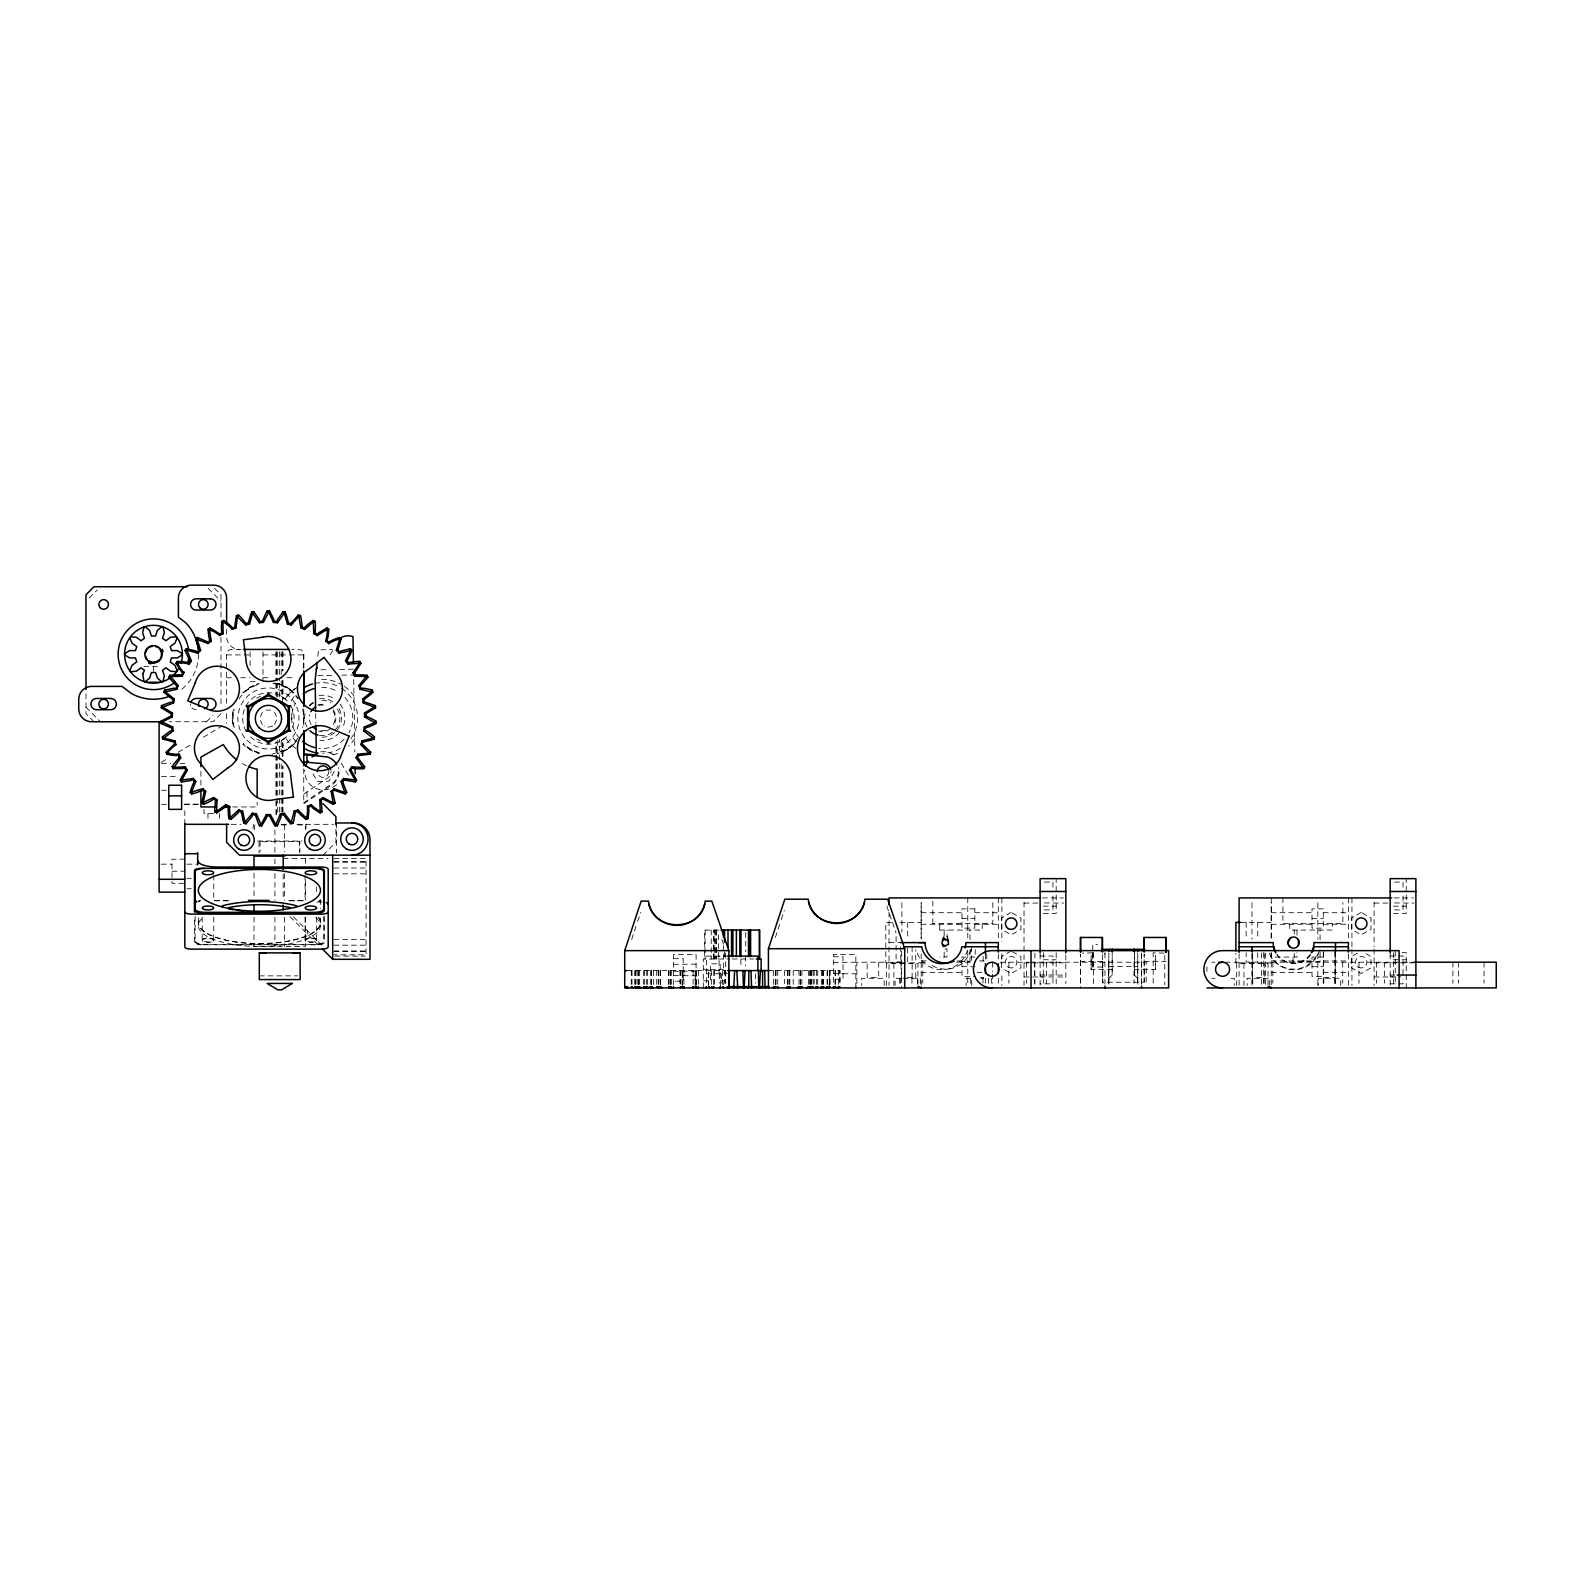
<?xml version="1.0" encoding="UTF-8"?>
<svg xmlns="http://www.w3.org/2000/svg" width="1575" height="1575" viewBox="0 0 1575 1575"><rect width="100%" height="100%" fill="white"/><g stroke="black" fill="none" stroke-linecap="round" stroke-linejoin="round"><path stroke-width="0.75" stroke-dasharray="5 3.75" d="M275.92 814.61L275.92 797.639M275.92 795.218L275.92 741.864M276.393 814.61L276.393 797.639M276.393 795.218L276.393 741.864M277.672 812.188L277.692 797.639M277.692 795.218L277.692 756.413M277.692 753.992L277.692 739.443M279.444 812.188L279.464 739.443M281.216 812.188L281.216 797.639M281.216 795.218L281.216 763.698M281.216 753.992L281.216 739.443M282.516 812.188L282.516 766.119M282.516 756.413L282.516 739.443M282.988 812.188L282.988 797.639M282.988 795.218L282.988 766.119M282.988 756.413L282.988 739.443M303.758 668.174L303.758 654.255A4.823 4.823 0 0 0 298.955 649.432L291.71 649.432M921.178 938.149L921.178 902.652L921.178 939.271M932.853 923.639L932.853 897.927M939.743 930.057L939.665 923.639M944.153 957.068L944.153 948.997L946.949 948.957L946.949 957.068L939.665 957.068M944.153 936.2L944.153 930.057M947.244 939.527L946.949 930.057M970.003 949.449L970.003 961.577L956.497 961.577M970.003 939.763L970.003 930.057M982.209 923.639L982.209 930.057L939.665 930.057M992.821 902.593L992.821 923.639L932.735 923.639M1080.529 983.332L1080.529 954.293L1080.529 987.919M1091.14 969.452L1091.14 955.789L1091.14 969.452L1112.186 969.452M1102.382 967.03L1092.755 967.03L1092.755 952.895M1092.755 950.158L1092.755 944.528L1097.558 944.528M1144.178 982.209L1144.178 954.293L1144.178 982.209L1102.382 982.209L1102.382 957.698M1104.961 954.076L1104.961 952.954M1108.82 958.506L1108.82 984.454L1108.82 953.052M1108.82 978.449L1112.186 975.063L1112.186 955.789M1137.741 978.449L1134.374 975.063L1134.374 951.556M1137.741 958.506L1137.741 984.454L1137.741 953.052M1141.599 983.273L1141.599 952.954M1153.176 983.273L1153.176 952.462M1155.42 969.452L1155.42 955.789L1155.42 969.452L1134.374 969.452M1271.242 952.343L1271.242 957.068L1297.012 957.068L1297.012 952.383M1271.242 938.149L1271.242 902.652M1282.897 897.927L1282.897 923.639L1342.884 923.639L1342.884 902.593M1289.728 923.639L1289.807 930.057L1332.273 930.057L1332.273 923.639M1294.217 957.068L1294.217 953.19M1294.217 933.936L1294.217 930.057M1297.012 935.176L1297.012 930.057M1320.067 951.871L1320.067 961.577L1293.055 961.577L1293.055 957.068M1320.067 939.763L1320.067 930.057M317.855 656.322L318.603 649.924L332.443 649.589M631.673 939.389L636.891 923.639M637.639 921.395L640.612 912.378M775.353 937.46L780.57 921.71M781.318 919.465L784.311 910.448M723.516 984.71L725.799 975.063L723.516 969.275L723.417 944.528M334.313 771.396L328.84 781.239L317.579 781.417L311.811 771.77M703.277 987.919L703.277 958.998L729.973 958.998M354.67 738.616L353.745 740.073A38.568 38.568 0 0 1 348.449 746.156M262.297 712.333L259.757 718.476L262.297 724.618M274.582 724.618L277.121 718.476L274.582 712.333M286.611 749.936L294.013 744.05L298.325 738.439M89.204 598.008L97.237 589.975M206.522 721.763L212.96 715.326M220.992 713.731L212.96 721.763L169.273 721.763M323.052 855.166L335.908 842.31L335.908 824.316M297.695 686.936L290.174 692.705L285.193 699.202L281.295 696.209M281.295 740.742L285.272 737.691M303.758 794.076L328.762 777.203A7.993 7.993 0 0 0 331.045 771.218M303.758 802.778L333.939 782.303A15.258 15.258 0 0 0 337.837 767.753M332.483 787.303L338.684 783.582M161.221 762.3L167.56 758.52M178.093 752.259L190.752 744.719M203.411 737.179L222.39 725.878M1357.335 953.21L1351.488 956.576L1351.488 967.838L1361.233 973.468L1370.978 967.838L1370.978 956.576L1365.131 953.21M272.79 725.996L268.439 727.158L264.108 725.996M271.983 754.169L286.532 749.798M1092.518 952.895L1082.419 953.072M266.195 710.089L270.683 710.089M1164.161 953.072L1154.042 952.895M320.965 669.788L327.935 669.651M339.57 669.434L353.528 669.178M318.012 675.577L332.266 675.34M341.755 675.163L353.627 674.966M241.093 649.432L231.446 649.432A4.823 4.823 0 0 0 226.623 654.255L226.623 704.301M226.623 654.905L250.11 654.905M262.986 654.905L303.758 654.905M143.837 666.304L160.729 666.304M226.623 677.722L231.328 677.722M240.719 677.722L250.11 677.722M262.986 677.722L270.172 677.722M286.965 677.722L294.171 677.722M250.11 681.68L256.548 681.68M161.457 763.56L170.809 763.56M180.16 763.56L184.826 763.56M161.457 776.416L177.817 776.416M161.516 790.237L168.761 790.237M184.826 804.097L198.607 804.097M161.516 804.372L168.761 804.372M184.019 804.372L198.489 804.372M232.706 806.951L257.158 806.951L257.158 802.207M213.767 813.369L204.022 813.369L204.022 806.951M231.131 824.316L240.975 824.316M253.831 824.316L252.925 828.647M281.216 824.316L286.315 824.316M296.927 824.316L333.605 824.316M254.874 824.946L253.988 831.836M281.551 824.946L286.374 824.946M297.892 824.946L305.432 824.946L305.432 829.533M257.434 841.03L301.987 841.03M283.185 858.375L327.974 858.375M333.92 858.375L366.069 858.375L366.069 954.824L333.92 954.824M184.826 859.182L171.97 859.182L171.97 883.299L184.826 883.299M333.92 861.604L366.069 861.604M333.92 862.234L366.069 862.234M161.26 864.163L171.97 864.163M186.972 864.163L197.682 864.163M333.92 868.022L366.069 868.022M171.97 871.231L184.826 871.231M333.92 873.81L366.069 873.81M186.972 878.318L191.264 878.318M1044.402 882.079L1052.966 882.079L1052.966 889.028M1394.466 882.079L1403.03 882.079L1403.03 889.028M186.972 888.753L191.264 888.753M1042.453 897.927L1063.479 897.927M1394.19 897.927L1413.543 897.927M214.476 900.388L231.486 900.388M288.658 900.388L304.329 900.388M214.476 900.821L231.486 900.821M289.761 900.821L304.329 900.821M316.89 902.081L321.772 902.081M1024.026 903.066L1038.496 903.066M1044.402 902.947L1063.676 903.066M1374.089 903.066L1388.559 903.066M1394.466 902.947L1413.74 903.066M1043.319 906.157L1056.175 906.157M1393.383 906.157L1406.239 906.157M1044.402 909.917L1052.966 909.917L1052.966 893.675M1394.466 909.917L1403.03 909.917L1403.03 893.675M921.178 912.713L961.971 912.713M974.827 912.713L998.314 912.713M1271.242 912.713L1312.014 912.713M1323.276 912.713L1348.377 912.713M1043.319 913.402L1056.175 913.402L1056.175 878.633M1393.383 913.402L1406.239 913.402L1406.239 878.633M961.971 918.501L974.827 918.501M1312.014 918.501L1323.276 918.501M891.548 922.359L885.819 922.359L885.819 962.857L921.178 962.857M900.034 922.359L921.178 922.359M1240.49 922.359L1271.242 922.359M921.178 924.269L961.971 924.269M974.827 924.269L998.314 924.269M1271.242 924.269L1312.014 924.269M1323.276 924.269L1348.377 924.269M718.928 930.057L704.694 930.057L704.694 958.998M333.92 939.389L366.069 939.389M889.028 942.618L901.884 942.618M333.92 945.177L366.069 945.177M333.92 950.965L366.069 950.965M333.92 951.595L366.069 951.595M1401.967 952.658L1406.239 952.658L1406.239 987.919M335.022 956.104L365.321 956.104M728.753 956.104L706.486 956.104L706.466 986.639M1040.11 956.005L1052.966 956.005L1052.966 983.843L1040.11 983.843M1390.174 956.005L1403.03 956.005L1403.03 976.894M833.352 956.753L842.999 956.753L842.999 979.256L833.352 979.256M974.827 957.068L961.971 957.068L961.971 976.362L974.827 976.362M1323.276 957.068L1312.014 957.068L1312.014 976.362L1323.276 976.362M673.588 958.683L683.235 958.683L683.235 981.186L673.588 981.186M732.198 958.998L753.756 958.998M1043.319 959.746L1056.175 959.746M1393.383 959.746L1399.821 959.746M1401.967 959.746L1406.239 959.746M921.178 960.927L928.364 960.927M957.167 960.927L961.971 960.927M979.512 960.927L984.218 960.927M1271.242 960.927L1312.014 960.927M1323.276 960.927L1348.377 960.927M1102.382 961.4L1080.529 961.577M1144.178 961.577L1166.032 961.577M901.884 962.049L896.096 962.049L896.096 936.357M833.352 962.364L855.855 962.207M901.884 962.207L856.879 962.207L856.879 983.253M921.178 962.207L925.175 962.207M956.497 962.207L972.976 962.207M1000.046 962.207L1028.711 962.207M1029.656 962.207L1146.187 962.207L1146.187 983.253M1211.648 962.207L1214.975 962.207M1225.311 962.207L1239.092 962.207M1271.242 962.207L1415.886 962.207M1024.026 962.857L1065.822 962.857M1271.242 962.857L1235.883 962.857L1235.883 953.328M1374.089 962.857L1413.74 962.857M696.091 964.136L673.588 964.294M961.971 966.715L974.827 966.715M1108.82 966.597L1137.741 966.597M1312.014 966.715L1323.276 966.715M703.277 969.275L710.502 969.275M720.149 969.275L723.516 969.275M710.502 969.609L720.149 969.609M626.988 970.574L725.878 970.574M767.753 970.574L839.888 970.574L839.888 984.336L839.888 970.574M673.588 971.204L696.091 971.204M921.178 972.503L961.971 972.503M977.169 972.503L981.875 972.503M1271.242 972.503L1312.014 972.503M1323.276 972.503L1348.377 972.503M728.812 973.133L719.027 973.133L719.027 956.104M833.352 973.626L842.999 973.626M706.663 973.783L726.232 973.783M842.999 973.783L855.855 973.783M1040.11 975.063L1065.822 975.063M1390.174 975.063L1394.84 975.063M673.588 975.555L683.235 975.555M259.304 975.87L297.714 975.87M683.235 975.713L696.091 975.713M1040.11 976.894L1065.822 976.992M1390.174 976.894L1400.884 976.894M1024.026 976.992L1043.319 976.992M1374.089 976.992L1393.383 976.992M901.313 977.642L900.546 946.772M907.082 977.642L915.764 977.642L915.764 949.607M980.26 977.642L983.903 977.642M901.058 978.292L895.072 978.292L895.072 985.517M902.967 978.292L920.253 978.292L920.253 985.517M981.008 978.292L983.666 978.292M1211.766 978.292L1215.053 978.292M1230.961 978.292L1234.268 978.292L1234.268 985.517M703.277 980.851L710.502 980.851M720.149 980.851L723.516 980.851M1390.174 983.843L1403.03 983.843L1403.03 979.197M273.932 683.038C283.815 684.141 292.911 690.244 298.325 698.532M332.738 754.169L334.688 754.405A38.568 38.568 0 0 0 338.448 752.889M286.611 687.015L292.103 691.228M295.864 748.44L290.174 744.069L284.406 736.549M214.554 588.361L220.992 594.779L220.992 619.054M208.136 588.361L220.992 601.217M85.975 707.293L100.446 721.763M293.442 916.847L322.462 945.866M290.017 916.65L320.749 947.362M94.027 721.763L85.975 713.731L85.975 691.878M353.981 696.17L353.017 694.732A38.568 38.568 0 0 0 344.334 686.346M341.322 763.304L348.39 775.097M946.949 936.239L948.012 939.291M886.784 905.96L896.077 932.951M721.803 939.389L724.126 946.142M233.258 725.898L232.273 718.476L233.513 709.124A36.166 36.166 0 0 0 232.982 725.543M353.706 679.632L354.887 751.964M315.689 713.554L315.827 723.122M1484.063 962.207L1484.063 983.253M1458.627 962.207L1458.627 983.253M1452.918 962.207L1452.918 983.253M1395.253 950.631L1395.253 984.71M1393.383 952.658L1393.383 983.233M1390.174 953.879L1390.174 985.497M1384.405 962.207L1384.405 983.253M1376.511 962.207L1376.511 983.253M1374.089 902.121L1374.089 946.575M1374.089 948.997L1374.089 985.497M1358.969 962.207L1358.969 983.253M1351.941 897.927L1351.941 946.575M1351.941 948.997L1351.941 985.497M1348.377 897.927L1348.377 938.405M1348.377 954.037L1348.377 985.537M1342.727 962.207L1342.727 983.253M1340.699 985.517L1340.699 978.292L1318.196 978.292L1318.196 985.517M1335.521 952.147L1335.521 985.537M1335.226 949.154L1335.226 977.642L1323.669 977.642L1323.669 949.154M1335.068 978.292L1335.068 985.517M1334.852 952.147L1334.852 987.919M1323.827 978.292L1323.827 985.517M1323.276 952.147L1323.276 985.537M1317.842 902.79L1317.842 939.271M1317.842 953.879L1317.842 985.497M1272.836 962.207L1272.836 983.253M1271.242 897.927L1271.242 939.271M1271.242 953.328L1271.242 987.919M1269.667 985.517L1269.667 978.292L1247.164 978.292L1247.164 985.517M1268.013 984.907L1268.013 963.487L1236.69 963.487L1236.69 985.477M1265.375 953.072L1265.375 984.71M1264.193 953.899L1264.193 977.642L1252.617 977.642L1252.617 949.154M1264.036 978.292L1264.036 985.517M1263.8 952.147L1263.8 985.537M1261.516 952.973L1261.516 987.919M1257.736 922.359L1257.736 938.7M1257.736 952.718L1257.736 962.049L1246.16 962.049L1246.16 952.718M1252.775 978.292L1252.775 985.517M1252.243 952.147L1252.243 985.537M1251.948 902.79L1251.948 939.271M1251.948 953.879L1251.948 985.497M1246.16 922.359L1246.16 938.7M1243.955 963.487L1243.955 985.477M1239.092 953.879L1239.092 985.497M1206.942 966.893L1206.942 971.558M1164.772 955.513L1164.772 984.71M1141.599 954.076L1141.599 984.198M1134.374 953.466L1134.374 975.063M1134 962.207L1134 983.253M1112.186 951.556L1112.186 975.063M1108.564 962.207L1108.564 983.253M1104.961 953.013L1104.961 984.198M1102.854 962.207L1102.854 983.253M1102.382 954.647L1102.382 982.209M1093.385 952.462L1093.385 987.919M1092.755 952.403L1092.755 967.03M1065.822 955.06L1065.822 983.647M1056.175 952.658L1056.175 987.919M1046.528 962.207L1046.528 983.253M1043.319 952.658L1043.319 983.233M1040.11 953.879L1040.11 985.497M1034.893 953.072L1034.893 984.71M1034.342 962.207L1034.342 983.253M1026.447 962.207L1026.447 983.253M1024.026 902.121L1024.026 985.497M1008.906 962.207L1008.906 983.253M1001.877 897.927L1001.877 941.712M1001.877 953.879L1001.877 963.605M1001.877 975.772L1001.877 985.497M998.314 897.927L998.314 938.405M998.314 954.037L998.314 961.695M998.314 978.252L998.314 985.537M992.663 962.207L992.663 971.558M992.663 973.901L992.663 983.253M991.305 978.292L991.305 985.517M988.628 978.292L988.628 985.517M986.797 954.293L986.797 958.958M985.458 954.037L985.458 961.695M985.458 978.252L985.458 983.154M983.154 956.281L983.154 963.388M982.997 978.292L982.997 983.095M975.22 949.607L975.22 954.293M971.598 946.772L971.598 961.026M971.755 985.517L971.755 978.292L966.125 978.292L966.125 985.517M970.732 978.292L970.732 985.517M967.778 897.927L967.778 939.271M967.778 951.438L967.778 985.497M922.773 962.207L922.773 983.253M921.178 953.879L921.178 985.497M917.949 984.907L917.949 963.487L886.627 963.487L886.627 985.477M917.575 978.292L917.575 985.517M912.122 946.772L912.122 977.642M911.964 978.292L911.964 985.517M907.673 922.359L907.673 938.7M907.673 948.032L907.673 962.049M901.884 902.79L901.884 931.967M901.51 951.162L901.51 987.919M900.703 978.292L900.703 985.517M899.679 978.292L899.679 985.517M893.891 963.487L893.891 985.477M889.028 912.023L889.028 985.497M884.205 985.517L884.205 978.292L861.702 978.292L861.702 985.517M878.732 962.207L878.732 977.327L867.156 977.327L867.156 962.207M855.855 987.919L855.855 954.489L833.352 954.489L833.352 985.537M838.569 970.574L838.569 984.336M835.616 970.574L835.616 986.639M835.006 970.574L835.006 984.336M830.163 970.574L830.163 986.639M829.493 984.336L829.434 970.574L829.237 986.639M827.584 970.574L827.584 984.336M827.092 970.574L827.092 984.336M823.627 970.574L823.627 984.336M822.839 970.574L822.839 986.639M822.78 970.574L822.603 986.639M821.422 970.574L821.422 984.336M817.74 970.574L817.681 986.639M816.657 970.574L816.598 984.336M814.177 970.574L814.177 983.588M813.113 970.574L813.113 986.639M811.676 970.574L811.676 986.639M810.869 970.574L810.869 987.919M810.023 970.574L810.023 984.336M809.983 970.574L809.983 986.639M808.625 970.574L808.664 986.639M801.911 970.574L801.892 984.336M800.651 970.574L800.612 984.336M800.258 970.574L800.258 984.336M798.997 970.574L798.997 984.336M793.209 970.574L793.209 987.919M789.823 970.574L789.784 984.336M789.213 970.574L789.213 984.336M787.972 970.574L788.012 984.336M787.382 970.574L787.382 984.336M784.429 970.574L784.429 983.588M777.755 970.574L777.755 984.336M775.943 970.574L775.924 984.336M775.747 970.574L775.766 984.336M775.294 970.574L775.294 984.336M773.325 970.574L773.325 984.336M755.606 973.783L755.606 983.213M745.743 932.479L745.743 951.773M745.388 956.104L745.388 965.829M740.88 959.588L740.88 966.971M725.662 952.973L725.662 983.273M724.972 970.574L724.972 983.588M724.559 951.773L724.559 958.998M722.649 970.574L722.649 986.639M721.488 973.783L721.488 983.213M720.444 986.639L720.149 963.821L710.502 963.821L710.502 983.351M719.421 973.783L719.421 983.213M718.653 934.881L718.653 958.998M716.625 930.057L716.625 958.998M716.192 930.057L716.192 958.998M715.877 930.057L715.877 958.998M714.774 930.057L714.774 958.998M714.538 970.574L714.538 987.919M713.692 970.574L713.692 986.639M711.585 970.574L711.585 986.639M711.211 930.057L711.211 958.998M708.632 986.639L708.632 970.574L708.632 984.336M705.108 930.057L705.108 958.998M698.453 970.574L698.453 986.639M696.426 970.574L696.426 984.336M696.091 985.537L696.091 954.489L673.588 954.489L673.588 985.537M695.225 983.588L695.225 970.574L695.126 986.639M693.079 970.574L693.079 986.639M683.924 970.574L683.924 986.639M682.408 986.639L682.408 970.574L682.388 984.336M682.014 970.574L682.014 986.639M680.479 970.574L680.479 986.639M679.967 970.574L679.967 983.588M671.186 970.574L671.186 987.919M670.753 970.574L670.753 986.639M670.418 970.574L670.418 986.639M669.04 970.574L669.04 986.639M668.666 970.574L668.666 986.639M660.398 970.574L660.398 986.639M660.358 970.574L660.358 986.639M658.901 970.574L658.862 986.639M658.232 970.574L658.232 986.639M656.696 970.574L656.696 986.639M653.527 970.574L653.527 987.919M651.577 970.574L651.577 984.336M651.518 970.574L651.518 986.639M650.337 970.574L650.298 986.639M647.62 970.574L647.62 986.639M646.321 970.574L646.321 984.336M644.47 970.574L644.411 986.639M643.525 970.574L643.466 986.639M639.194 970.574L639.253 986.639M638.82 970.574L638.82 986.639M638.603 970.574L638.544 986.639M637.777 970.574L637.777 986.639M635.985 970.574L635.926 986.639M635.67 970.574L635.67 986.639M634.725 970.574L634.725 986.639M632.008 970.574L632.008 986.639M631.24 970.574L631.24 986.639M336.558 822.918L336.558 852.862M324.332 916.709L324.332 942.598A6.438 2.205 0 0 1 317.914 944.803L200.911 944.803A6.438 2.205 0 0 1 194.473 942.598L194.473 916.709M323.702 916.355L323.702 941.496A9.647 3.307 0 0 1 314.055 944.803M320.493 899.502L320.493 908.657M320.493 917.792L320.493 925.608M316.634 886.922L316.634 891.509M316.634 917.103L316.634 940.413A5.788 1.988 0 0 1 307.952 942.126A5.788 1.988 0 0 1 307.952 938.7A5.788 1.988 0 0 1 316.634 940.413M307.499 930.904L307.499 934.113M306.987 791.949L306.987 800.632M305.963 824.316L305.963 828.647M305.432 858.572L305.432 863.454M305.432 880.543L305.432 900.073M305.432 917.162L305.432 946.457L253.988 946.457L253.988 917.162M305.058 875.05L305.058 900.644M305.058 917.103L305.058 940.413M303.758 654.255L303.758 668.43M303.758 768.856L303.758 803.742L331.951 784.96A16.065 16.065 0 0 0 338.605 767.557M299.86 852.922L299.86 841.66L259.028 841.66L259.028 852.922M299.309 841.03L299.309 851.819M284.524 824.946L284.524 851.681M284.524 873.554L284.524 900.29M284.524 917.3L284.524 946.457M283.185 874.164L283.185 900.309M282.988 651.794L282.988 670.655M282.988 680.085L282.988 698.946M282.516 651.833L282.516 671.088M282.516 680.735L282.516 704.793M281.216 651.853L281.216 678.372M281.216 680.774L281.216 697.646M279.444 651.853L279.444 680.774M279.444 683.196L279.444 697.646M277.692 651.853L277.692 680.774M277.692 683.196L277.692 697.646M276.393 651.853L276.393 680.991M276.393 683.196L276.393 697.646M275.92 651.853L275.92 680.794M275.92 683.215L275.92 695.284M274.897 829.808L274.897 856.544M274.897 858.966L274.897 863.828M274.897 873.554L274.897 900.29M274.897 917.3L274.897 946.457M262.986 651.833L262.986 681.68M260.092 841.03L260.092 851.819M253.988 873.219L253.988 897.632M250.11 651.833L250.11 667.446M226.623 629.35L226.623 636.576A12.856 12.856 0 0 0 239.479 649.432M226.623 713.79L226.623 723.378M220.992 637.383L220.992 707.293M219.555 813.369L219.555 819.925M213.767 875.05L213.767 900.644M213.767 917.103L213.767 940.413A5.788 1.988 0 0 1 205.085 942.126A5.788 1.988 0 0 1 205.085 938.7A5.788 1.988 0 0 1 213.767 940.413M207.979 813.369L207.979 819.925M202.191 917.103L202.191 940.413M200.911 771.356L200.911 785.748M198.332 917.792L198.332 925.608M195.123 916.355L195.123 941.496A9.647 3.307 0 0 0 204.75 944.803M184.826 810.692L184.826 822.052M153.484 666.304L153.484 673.549M1319.535 950.099A26.519 26.519 0 0 1 1268.997 952.304M1310.656 954.942A20.416 20.416 0 0 1 1277.207 954.942M967.463 950.099A26.519 26.519 0 0 1 916.237 950.099M971.106 949.469A26.519 26.519 0 0 1 932.223 965.573M1316.503 955.867A26.519 26.519 0 0 1 1270.572 955.867M1310.262 954.312A20.416 20.416 0 0 1 1276.813 954.312M318.878 901.274A9.647 3.307 0 0 1 320.867 901.786M197.938 901.786A9.647 3.307 0 0 1 199.946 901.274M318.406 917.398A61.071 20.888 0 0 1 259.402 943.701A61.071 20.888 0 0 1 200.419 917.398M195.123 941.062A9.647 3.307 0 0 0 204.75 944.37L314.055 944.37A9.647 3.307 0 0 0 323.702 941.062M318.878 900.821A9.647 3.307 0 0 1 320.867 901.353M197.938 901.353A9.647 3.307 0 0 1 199.946 900.821M318.406 917.182A61.071 20.888 0 0 1 259.402 943.484A61.071 20.888 0 0 1 200.419 917.182M315.827 917.615A61.071 20.888 0 0 1 259.402 946.496A61.071 20.888 0 0 1 202.978 917.615M199.238 900.467A6.438 2.205 0 0 1 200.911 900.388M319.567 900.467A6.438 2.205 0 0 1 321.123 900.683M333.211 711.309A12.856 12.856 0 0 1 331.419 726.862M325.71 730.268A12.856 12.856 0 0 1 319.056 730.387M311.141 724.52A12.856 12.856 0 0 1 309.704 714.794M318.642 705.541A12.856 12.856 0 0 1 325.297 705.442M341.401 688.255A35.359 35.359 0 0 1 349.197 740.86M340.417 748.302A35.359 35.359 0 0 1 322.816 753.322M296.041 741.727A35.359 35.359 0 0 1 291.907 736.155M291.336 700.796A35.359 35.359 0 0 1 295.293 695.087M314.764 683.412A35.359 35.359 0 0 1 339.413 687.054M337.404 708.888A17.679 17.679 0 0 1 317.953 735.112M307.066 727.059A17.679 17.679 0 0 1 305.097 713.672M321.95 700.284A17.679 17.679 0 0 1 330.829 702.509M344.866 697.449A30.535 30.535 0 0 1 348.941 732.808M344.177 739.207A30.535 30.535 0 0 1 318.741 748.302M299.624 738.478A30.535 30.535 0 0 1 295.549 703.139M321.753 687.428A30.535 30.535 0 0 1 337.07 691.287M328.998 788.918A18.329 18.329 0 0 1 304.802 769.978M321.556 679.337A38.568 38.568 0 0 1 340.928 684.2M340.062 704.005A22.66 22.66 0 0 1 342.425 728.122M339.393 732.67A22.66 22.66 0 0 1 319.823 740.447M319.075 695.461A22.66 22.66 0 0 1 334.747 699.064M320.65 751.807A19.924 19.924 0 0 1 336.144 756.571M339.117 708.671A19.294 19.294 0 0 1 320.158 737.1M319.548 698.808A19.294 19.294 0 0 1 332.876 701.859M333.093 709.695A13.663 13.663 0 0 1 333.368 725.76M330.396 728.831A13.663 13.663 0 0 1 318.17 730.977M317.756 704.99A13.663 13.663 0 0 1 326.183 704.852M328.84 771.494A5.788 5.788 0 0 1 317.461 773.089M332.66 650.613A28.626 28.626 0 0 1 327.62 657.582M196.225 709.715A5.631 5.631 0 0 1 191.343 706.899M190.792 705.541A5.631 5.631 0 0 1 190.595 704.084M246.428 765.667A52.073 52.073 0 0 1 242.412 763.58M198.489 654.255A45.006 45.006 0 0 1 179.944 690.677M294.013 744.05A36.166 36.166 0 0 1 277.81 753.401M277.81 683.55A36.166 36.166 0 0 1 294.013 692.902M285.646 698.217A36.323 36.323 0 0 1 295.687 688.177M290.706 705.6A25.712 25.712 0 0 1 290.706 731.312M286.63 736.628A25.712 25.712 0 0 1 250.248 736.628M246.173 731.312A25.712 25.712 0 0 1 254.618 696.76A25.712 25.712 0 0 1 289.505 703.71M297.852 738.124A35.359 35.359 0 0 1 277.594 752.633M259.284 752.633A35.359 35.359 0 0 1 243.436 743.479M234.281 727.63A35.359 35.359 0 0 1 234.281 709.321M239.026 698.847A35.359 35.359 0 0 1 259.284 684.318M273.066 683.412A35.359 35.359 0 0 1 297.852 698.847M302.597 709.321A35.359 35.359 0 0 1 302.597 727.63M291.552 714.479A23.527 23.468 -90 0 1 291.552 722.669M260.426 740.683A23.527 23.468 -90 0 1 256.705 738.951M256.705 698.217A23.527 23.468 -90 0 1 260.426 696.465M303.758 708.691L303.758 725.662L303.758 708.652M250.366 687.153L242.865 692.902A36.166 36.166 0 0 1 259.087 683.55L250.366 687.153M1011.17 912.378L1001.424 918.008L1001.424 929.27L1011.17 934.881L1020.915 929.27L1020.915 918.008L1011.17 912.378M1011.17 950.965L1001.424 956.576L1001.424 967.838L1011.17 973.468L1020.915 967.838L1020.915 956.576L1011.17 950.965M1361.233 912.378L1351.488 918.008L1351.488 929.27L1361.233 934.881L1370.978 929.27L1370.978 918.008L1361.233 912.378M974.827 908.854L961.971 908.854L961.971 928.128L974.827 928.128L974.827 908.854M1323.276 908.854L1312.014 908.854L1312.014 928.128L1323.276 928.128L1323.276 908.854M259.087 753.401L250.366 749.798L242.865 744.05A36.166 36.166 0 0 0 259.087 753.401M713.928 958.998L713.928 930.057L713.81 958.998M1008.276 967.227A5.788 5.788 0 0 0 1016.958 962.207A5.788 5.788 0 0 0 1008.276 957.206A5.788 5.788 0 0 0 1008.276 967.227M1358.339 967.227A5.788 5.788 0 0 0 1367.021 962.207A5.788 5.788 0 0 0 1358.339 957.206A5.788 5.788 0 0 0 1358.339 967.227M307.952 941.673A5.788 1.988 0 0 0 316.634 939.96A5.788 1.988 0 0 0 307.952 938.247A5.788 1.988 0 0 0 307.952 941.673M204.455 941.535A5.788 1.988 0 0 0 213.708 940.216A5.788 1.988 0 0 0 205.754 938.129A5.788 1.988 0 0 0 204.455 941.535M246.842 740.073A30.535 30.535 0 0 0 297.931 726.39A30.535 30.535 0 0 0 260.544 688.984A30.535 30.535 0 0 0 246.842 740.073"/><path stroke-width="1.5" d="M303.758 752.358L303.758 730.524M303.758 672.82L303.758 706.25L303.758 670.773M1080.529 952.462L1080.529 937.46L1102.382 937.46L1102.382 951.969M1102.382 951.635L1102.382 937.46M1104.961 987.919L1104.961 986.088M1108.82 951.635L1108.82 949.351M1137.741 951.635L1137.741 949.351M1144.178 951.694L1144.178 937.46L1166.032 937.46L1166.032 951.969M1166.032 952.462L1166.032 937.46M311.062 804.727L312.204 807.463A46.718 46.718 0 0 0 317.835 811.499L320.197 812.877L318.504 810.397A45.439 45.439 0 0 1 313.051 806.479L311.062 804.727L307.46 806.302L307.578 809.038A46.088 46.088 0 0 1 307.086 815.752L306.141 817.937L298.049 810.003L294.249 811.046L291.237 822.367L284.406 813.35L280.488 813.803L275.861 824.591L270.408 814.649L266.47 814.551L261.017 824.591L256.39 813.822L252.492 813.251L244.972 822.229L242.609 811.145L238.868 809.904L230.127 817.701L229.399 806.4L225.875 804.628L216.661 811.401L216.996 799.765L213.787 797.501L203.155 802.463L205.715 791.418L202.84 788.701L191.618 792.048L195.812 781.456L193.292 778.424L181.716 780.078L187.346 770.254L185.397 766.828L173.978 767.399L180.751 757.851L179.215 754.228L176.479 754.248A45.498 45.498 0 0 1 169.805 753.519L167.639 752.476L170.632 749.188A44.986 44.986 0 0 1 175.868 744.699L174.963 740.86L163.879 738.104L173.112 730.918L172.679 727L162.107 722L172.226 716.901L172.482 712.983L162.638 707.155L173.565 702.923L174.274 699.044L165.414 691.858L176.833 689.279L178.113 685.538L170.651 676.522L182.09 676.266L183.783 672.702A44.966 44.966 0 0 1 179.648 667.17L177.443 663.311L179.786 662.76A45.498 45.498 0 0 1 186.46 663.508L189.118 664.118L191.422 660.909L186.874 650.14L197.879 653.153L200.616 650.317L197.19 639.43L208.077 643.506L211.267 641.183L209.455 629.902L213.964 631.595A45.104 45.104 0 0 1 219.634 635.513L223.118 633.682L222.981 622.263L225.225 623.09A46.128 46.128 0 0 1 232.253 629.311L235.915 627.913L237.471 616.652L245.621 624.999L249.441 624.133L252.61 613.226L259.481 622.755L263.379 622.361L268.774 612.045L273.499 622.44L277.417 622.735L284.268 613.246L287.438 624.133L291.277 624.999L298.777 616.475L300.963 627.893L304.605 629.39L313.307 621.968L313.799 633.583L317.185 635.611L326.872 629.528L327.324 631.89A46.088 46.088 0 0 1 325.671 641.104L328.722 643.584L331.124 642.226A45.38 45.38 0 0 1 337.306 639.588L339.688 639.43L336.322 650.258L338.979 653.153L350.438 650.652L345.516 660.89L347.799 664.079L359.435 663.311L353.076 672.722L354.867 676.226L366.227 676.522L358.844 685.538L360.104 689.259L371.464 691.858L362.604 699.044L363.313 702.923L374.24 707.155L364.514 712.963L364.534 716.901L374.752 722.669L364.278 727.02L363.746 730.918L372.999 738.104L362.014 740.88L360.911 744.66L369.022 753.126L357.761 754.268L356.108 757.831L362.9 767.399L351.579 766.887L349.453 770.175L355.163 780.078L343.645 778.463L341.047 781.436L344.807 792.54L334.097 788.78L331.104 791.339L333.191 802.856L323.17 797.6L319.823 799.687L320.217 811.401M205.715 791.418L204.238 791.792L201.777 803.014L203.47 804.333L206.03 803.309A47.467 47.467 0 0 0 212.172 800.139L213.787 797.501M319.823 799.687L321.261 800.297L323.17 797.6M320.197 812.877L322.068 811.834L321.261 800.297M229.399 806.4L228.08 807.168L228.513 815.929L228.966 818.646L230.974 819.413L238.101 812.877L238.868 809.904M787.343 987.919L787.382 986.639M364.278 727.02L365.439 728.004L369.18 726.744A50.203 50.203 0 0 0 376.012 723.457L376.09 721.311L373.767 719.834L365.813 716.015L364.534 716.901M235.915 627.913L234.675 627.008L236.388 615.648L238.435 615.018L240.463 616.888L246.153 623.562L245.621 624.999M317.185 635.611L318.603 632.874L326.97 628.051L328.742 629.232L328.604 631.988A47.427 47.427 0 0 1 327.58 638.82L325.671 641.104M683.845 987.919L683.924 986.639L683.845 987.919L682.408 986.639L683.767 987.919M172.226 716.901L171.143 713.77L172.482 712.983M326.872 629.528L326.97 628.051M223.591 621.968L223.709 620.491L221.76 621.397L221.386 626.673L221.74 632.953L223.118 633.682M219.634 635.513L219.772 633.997L212.389 629.252L209.928 628.051L208.136 629.232A50.695 50.695 0 0 0 208.884 636.773L209.79 640.671L211.267 641.183M328.722 643.584L330.514 641.084A46.718 46.718 0 0 1 336.873 638.367L339.491 637.54L341.106 638.958L337.837 650.003L336.322 650.258M313.799 633.583L315.177 632.914L315.374 624.153L315.118 621.397L313.169 620.491A50.794 50.794 0 0 0 307.125 625.058L304.27 627.874L304.605 629.39M294.249 811.046L295.431 812.05L293.757 820.713L292.891 823.312L290.804 823.784A50.794 50.794 0 0 1 285.902 818.016L283.736 814.708L284.406 813.35M171.143 713.77L161.28 707.726L161.516 705.6L170.572 702.253L173.565 702.923M317.087 663.095L315.138 680.046L315.65 711.152M992.073 987.919A18.644 18.644 0 0 1 973.429 969.275A18.644 18.644 0 0 1 992.073 950.631L1168.63 950.631L1168.63 987.919L624.724 987.919L624.724 950.631L641.123 901.136L648.487 901.136C651.44 932.558 702.174 932.558 705.128 901.136L711.841 901.136L728.871 950.631L728.871 987.919M768.423 987.919L768.423 948.701L784.822 899.207L808.251 899.207C811.204 930.628 861.919 930.628 864.892 899.207L887.67 899.207L904.719 948.701L904.719 987.919M363.746 730.918L365.439 728.004M203.47 804.333L203.687 802.856M298.049 810.003L297.596 811.46L300.215 814.413L305.904 819.413L306.141 817.937M195.812 781.456L194.276 781.613L192.544 785.216A50.695 50.695 0 0 0 190.181 792.422L191.658 793.957L196.757 792.619L202.604 790.256L202.84 788.701M305.904 819.413L307.913 818.646L308.365 815.929A47.427 47.427 0 0 0 308.858 809.038L307.46 806.302M216.996 799.765L215.598 800.356L214.751 809.077L214.81 811.834L216.681 812.877L224.674 807.463L225.875 804.628M172.462 701.859L174.274 699.044M362.014 740.88L363.018 742.022L371.562 740.014L374.141 739.069L374.515 736.962A50.203 50.203 0 0 0 368.57 732.257L365.144 730.209M249.441 624.133L248.338 623.07L250.661 614.624L251.705 612.065L253.811 611.769L259.343 619.684L259.481 622.755M339.196 638.977L339.491 637.54M698.158 987.919L698.453 986.639M232.253 629.311L234.675 627.008M238.12 616.475L238.435 615.018M338.979 653.153L341.125 650.947L350.516 648.742L351.894 650.396L350.969 652.975L347.051 660.831L345.516 660.89M280.488 813.803L281.039 816.834L277.377 825.773L275.231 825.91L273.656 823.666L269.561 815.909L270.408 814.649M172.856 699.654L163.997 692.252L164.528 690.185L173.978 688.177L176.833 689.279M1290.732 937.735L1287.917 942.598L1288.665 945.413A5.631 5.631 0 0 0 1298.41 945.413L1298.41 939.783M360.911 744.66L363.018 742.022M191.658 793.957L192.071 792.54M187.346 770.254L185.83 770.175L181.361 777.715L180.239 780.235L181.479 781.968L191.028 780.472L193.292 778.424M290.804 823.784L291.237 822.367M175.888 688.058L178.113 685.538M357.761 754.268L358.588 755.547L370.007 754.228L370.696 752.2L362.408 744.168M263.379 622.361L262.434 621.16L265.978 613.148L267.376 610.765L269.502 610.765L273.833 619.408L273.499 622.44M811.223 987.919L811.676 986.639M809.55 987.919L810.023 986.639M350.004 650.14L350.516 648.742M943.858 937.046L941.948 942.618L943.208 946.477L948.544 944.37L948.012 939.291M347.799 664.079L348.351 662.642L357.053 661.48L359.789 661.441L360.911 663.272L354.611 672.899L353.076 672.722M253.28 613.148L253.811 611.769M809.452 987.919L809.983 986.639M266.47 814.551L266.588 817.622L261.647 825.91L259.521 825.773L258.3 823.292L255.367 814.984L256.39 813.822M176.617 685.952L168.919 677.309L169.765 675.34L179.393 674.75L182.09 676.266M356.108 757.831L358.588 755.547M181.479 781.968L182.109 780.629M275.231 825.91L275.861 824.591M181.302 674.907L183.783 672.702M180.751 757.851L179.235 757.575L173.663 764.407L172.187 766.73L173.171 768.639L182.818 768.521L185.397 766.828M277.417 622.735L277.535 619.684L283.067 611.769L285.173 612.065L286.217 614.624L288.54 623.07L287.438 624.133M351.579 766.887L352.209 768.265L356.127 768.718A50.794 50.794 0 0 0 363.707 768.639L364.691 766.73L357.643 757.575M728.654 987.919L729.343 970.574M720.444 986.639L719.736 987.919L720.444 986.639M359.08 662.74L359.789 661.441M354.867 676.226L355.635 674.868L364.396 674.986L367.132 675.34L367.959 677.329L360.321 685.932L358.844 685.538M268.774 612.045L269.502 610.765M252.492 813.251L252.158 816.303L246.074 823.784L243.987 823.312L243.141 820.693L241.428 812.109L242.609 811.145M182.267 672.879L175.967 663.272L177.089 661.441L179.826 661.48A46.817 46.817 0 0 1 186.716 662.248L189.118 664.118M349.453 770.175L352.209 768.265M173.171 768.639L173.978 767.399M175.868 744.68L174.431 744.188L166.182 752.2L166.871 754.228L169.568 754.779A46.817 46.817 0 0 0 176.439 755.528L179.215 754.228M259.521 825.773L260.348 824.532M744.168 987.919L745.034 970.574M734.639 986.639L733.753 987.919L734.639 970.574M188.567 662.681L191.422 660.909M343.645 778.463L344.078 779.94L355.399 781.968L356.639 780.235L351.008 770.136M291.277 624.999L290.725 623.562L298.443 615.018L300.49 615.648L301.14 618.306L302.223 627.008L300.963 627.893M366.227 676.522L367.132 675.34M360.104 689.259L360.321 685.932M284.268 613.246L285.173 612.065M833.982 987.919L835.006 986.639M760.469 986.639L759.445 987.919L760.469 970.574M189.866 660.87L184.984 650.396L186.362 648.742L195.753 650.947L197.879 653.153M826.501 987.919L827.584 986.639M748.794 986.639L747.712 987.919L748.794 986.639L748.794 970.574M341.047 781.436L344.078 779.94M166.871 754.228L167.856 753.126M838.569 986.639L837.408 987.919L838.884 986.639M243.987 823.312L244.972 822.229M174.431 744.188L174.963 740.86M774.112 987.919L775.294 986.639M829.493 986.639L828.214 987.919M762.615 986.639L761.394 987.919L762.595 986.639L762.595 970.574M197.544 651.637L200.616 650.317M334.097 788.78L334.313 790.296L345.22 793.957L346.697 792.422L342.602 781.613M361.049 688.039L364.967 688.452A50.794 50.794 0 0 1 372.35 690.185L372.901 692.252L370.952 694.201L364.022 699.654L362.604 699.044M838.589 987.919L839.888 986.639M787.913 987.919L789.213 986.639M371.287 691.208L372.35 690.185M363.313 702.923L364.022 699.654M299.408 616.672L300.49 615.648M199.1 650.042L195.792 638.958L197.387 637.54L207.979 641.99L208.077 643.506M825.654 987.919L827.092 986.639M834.179 987.919L835.616 986.639M811.657 987.919L813.113 986.639M821.126 987.919L822.839 986.639M828.686 987.919L830.143 986.639M173.919 742.002L162.737 739.069L162.363 736.962L170.061 731.135L173.112 730.918M331.104 791.339L334.313 790.296M162.737 739.069L163.879 738.104M807.148 987.919L808.664 986.639L807.069 987.919M171.734 730.209L172.679 727M228.966 818.646L230.127 817.701M323.151 799.116L333.408 804.333L335.101 803.014L332.62 791.733M159.272 660.673L153.484 662.937L149.153 661.776A8.682 8.682 0 0 1 149.153 646.734A8.682 8.682 0 0 1 162.166 654.255A8.682 8.682 0 0 1 149.153 661.776M364.435 701.859L375.362 705.6L375.598 707.746L365.794 713.77L364.514 712.963M207.979 641.99L209.79 640.671M374.161 706.486L375.362 705.6M313.897 622.263L315.118 621.397M171.498 727.985L160.867 723.457L160.788 721.311L171.006 716.015M160.867 723.457L162.127 722.669M214.81 811.834L216.07 811.066M341.972 781.613L345.772 779.33M219.772 633.997L221.74 632.953M374.771 722L376.09 721.311M327.423 629.902L328.742 629.232M308.779 807.128L310.826 806.223M161.28 707.726L162.638 707.155M201.777 803.014L203.155 802.463M373.118 737.435L374.515 736.962M339.688 639.43L341.106 638.958M1141.796 950.493L1144.493 950.04M295.431 812.05L297.596 811.46M163.997 692.252L165.414 691.858M945.492 939.074L942.421 940.826L943.208 938.72L948.544 940.846M190.181 792.422L191.618 792.048M246.153 623.562L248.338 623.07M369.239 752.476L370.696 752.2M350.438 650.652L351.894 650.396M159.272 682.27L147.696 682.27M281.512 814.984L283.736 814.708M168.919 677.309L170.395 677.152M180.239 780.235L181.716 780.078M260.21 621.377L262.434 621.16M363.215 766.789L364.691 766.73M359.435 663.311L360.911 663.272M918.973 942.618L925.076 942.598A20.416 20.416 0 0 0 954.115 961.104M293.108 952.875L300.116 952.895L300.116 979.571L259.304 979.571L259.304 952.895L266.332 952.875M187.248 586.747L94.027 586.747L85.975 594.779L85.975 689.456M243.495 649.432L289.426 649.432M160.729 721.763L91.606 721.763A12.856 12.856 0 0 1 78.75 708.907L78.75 699.261A12.856 12.856 0 0 1 91.606 686.405L122.082 686.405L130.981 693.236A45.006 45.006 0 0 0 169.608 696.268M168.761 795.867L181.617 795.867M215.578 806.951L200.911 806.951L200.911 790.237M225.363 806.951L230.245 806.951M335.908 823.016L353.272 822.918A16.715 16.715 0 0 1 369.987 839.633L369.987 959.313L332.699 959.313L322.462 949.075M184.826 824.316L228.69 824.316M184.826 853.709L197.682 853.709M369.987 855.166L239.479 855.166L226.623 842.31L226.623 824.316M284.78 856.131L253.988 856.131L253.988 868.337M159.114 879.283L184.826 879.283M1040.11 891.489L1065.822 891.489M1390.174 891.489L1415.886 891.489M184.826 892.139L159.114 892.139L159.114 721.763M1040.11 897.927L889.028 897.927L889.028 904.975M1391.768 897.927L1239.092 897.927L1239.092 952.403M248.476 900.388L269.148 900.388M1240.49 922.359L1235.883 922.359L1235.883 950.946M721.133 930.057L759.721 930.057L759.721 958.998M900.546 942.618L925.076 942.618M1239.092 942.598L1273.132 942.598A20.416 20.416 0 0 0 1275.868 952.816M903.44 946.772L921.907 946.772L922.143 948.524A20.416 20.416 0 0 0 961.577 948.524L961.793 946.772L998.314 946.772M1239.092 946.772L1273.978 946.772L1274.214 948.524A20.416 20.416 0 0 0 1275.435 951.871M1348.377 946.772L1313.865 946.772L1313.648 948.524A20.416 20.416 0 0 1 1312.428 951.871M768.423 948.701L904.719 948.701M1101.752 949.351L1144.828 949.351M624.724 950.631L728.871 950.631M259.304 952.895L300.116 952.895M727.768 956.104L757.91 956.104L757.91 970.574M756.236 958.998L761.138 958.998L761.138 971.047M1218.853 962.207L1223.007 962.207M1414.527 962.207L1496.25 962.207L1496.25 987.919L1206.942 987.919M624.724 970.574L626.988 970.574M727.768 970.574L769.171 970.574M1397.182 975.063L1415.886 975.063M624.881 986.639L626.122 987.919L624.724 986.639L626.988 986.639M729.343 986.639L769.171 986.639M917.949 986.954L921.178 987.919M1268.013 986.954L1271.242 987.919M917.949 987.289L921.178 987.289M1268.013 987.289L1271.242 987.289M267.317 815.85L269.561 815.909M175.967 663.272L177.443 663.311M172.187 766.73L173.663 766.789M274.444 621.219L276.668 621.377M303.758 753.913L317.481 755.016M303.758 761.965L325.316 763.914A7.993 7.993 0 0 1 330.789 769.584M303.758 754.661L327.364 756.945A15.258 15.258 0 0 1 336.735 764.82M1102.067 950.04L1104.764 950.493M355.163 780.078L356.639 780.235M366.502 677.152L367.959 677.329M253.162 814.649L255.367 814.984M184.984 650.396L186.441 650.652M166.182 752.2L167.639 752.476M288.54 623.07L290.725 623.562M345.26 792.048L346.697 792.422M943.72 945.65L942.421 944.37L945.492 946.142M371.464 691.858L372.901 692.252M239.302 811.401L241.428 812.109M195.792 638.958L197.19 639.43M162.363 736.962L163.761 737.435M302.223 627.008L304.27 627.874M333.723 802.463L335.101 803.014M374.24 707.155L375.598 707.746M226.091 806.164L228.08 807.168M208.136 629.232L209.455 629.902M160.788 721.311L162.107 722M315.177 632.914L317.087 634.056M320.808 811.066L322.068 811.834M374.752 722.669L376.012 723.457M223.709 620.491L225.973 622.046A47.467 47.467 0 0 1 231.289 626.476L232.588 627.815M213.767 799.076L215.598 800.356M221.76 621.397L222.981 622.263M161.516 705.6L162.717 706.486M327.127 640.631L328.86 642.029M306.771 817.701L307.913 818.646M651.577 986.639L653.133 987.919L651.518 986.639M660.398 986.639L661.933 987.919M372.999 738.104L374.141 739.069M660.358 986.639L661.874 987.919M639.253 986.639L640.749 987.919M670.753 986.639L672.23 987.919M637.777 986.639L639.253 987.919M670.714 986.639L672.171 987.919M646.321 986.639L647.778 987.919M631.24 986.639L632.697 987.919M639.194 986.639L640.651 987.919M656.696 986.639L658.114 987.919M626.87 986.639L628.287 987.919M202.604 790.256L204.238 791.792M236.388 615.648L237.471 616.652M668.666 986.639L670.025 987.919M164.528 690.185L165.592 691.208M636.103 987.919L634.784 986.639L636.005 987.919M1290.732 947.481L1288.665 945.413A5.631 5.631 0 0 1 1293.547 936.968A5.631 5.631 0 0 1 1298.41 945.413M323.052 803.742L335.908 816.598L335.908 824.316M682.014 986.639L683.255 987.919M337.837 650.003L339.334 651.637M291.907 822.229L292.891 823.312M369.022 753.126L370.007 754.228M696.426 986.639L697.528 987.919M627.322 986.639L628.425 987.919M192.859 779.901L194.276 781.613M251.705 612.065L252.61 613.226M722.649 986.639L723.653 987.919M722.649 986.639L723.634 987.919M169.765 675.34L170.651 676.522M711.585 986.639L712.55 987.919M632.008 986.639L632.953 987.919M347.051 660.831L348.351 662.642M276.55 824.532L277.377 825.773M362.9 767.399L363.707 768.639M736.864 986.639L737.691 987.919L736.864 970.574M727.197 986.639L727.985 987.919M184.708 768.246L185.83 770.175M267.376 610.765L268.104 612.045M177.089 661.441L177.798 662.74M354.611 672.899L355.635 674.868M650.337 986.639L650.967 987.919L650.298 986.639M261.017 824.591L261.647 825.91M750.999 986.639L751.59 987.919L750.999 970.574M354.769 780.629L355.399 781.968M742.908 986.639L743.498 987.919L742.908 970.574M647.62 986.639L648.191 987.919M178.349 755.528L179.235 757.575M283.067 611.769L283.598 613.148M186.362 648.742L186.874 650.14M245.641 822.367L246.074 823.784M764.702 986.639L765.096 987.919L764.702 970.574M758.776 987.919L758.402 970.574M344.807 792.54L345.22 793.957M658.232 986.639L658.586 987.919M298.443 615.018L298.777 616.475M197.387 637.54L197.702 638.977M230.738 817.937L230.974 819.413M333.191 802.856L333.408 804.333M773.325 986.639L773.502 987.919M313.169 620.491L313.307 621.968M209.928 628.051L210.007 629.528M353.43 662.76L352.997 636.615A14.195 14.195 0 0 0 343.606 636.536L341.834 637.284A14.195 14.195 0 0 0 338.684 639.43M353.587 672.072L353.627 674.966M355.163 768.836L355.241 773.66M315.866 725.13L316.339 754.248L313.642 755.862A18.329 18.329 0 0 0 312.047 756.945M365.794 713.77L365.813 716.015M216.661 811.401L216.681 812.877M1415.886 987.919L1415.886 878.633L1390.174 878.633L1390.174 952.954M1399.112 987.919L1399.112 950.631L1222.554 950.631A18.644 18.644 0 0 0 1203.91 969.275A18.644 18.644 0 0 0 1222.554 987.919M1348.377 952.147L1348.377 942.598L1313.944 942.598A20.416 20.416 0 0 1 1311.227 952.816M1335.521 942.598L1335.521 951.615M1251.948 946.772L1251.948 951.615M1144.178 937.46L1144.178 951.969M1141.599 986.088L1141.599 987.919M1080.529 937.46L1080.529 951.969M1065.822 952.954L1065.822 878.633L1040.11 878.633L1040.11 952.954M1031.034 950.631L1031.034 987.919M998.314 952.147L998.314 942.618L965.908 942.618A20.416 20.416 0 0 1 965.199 947.894M998.314 963.723L998.314 973.409M985.458 942.618L985.458 954.037M985.458 963.723L985.458 973.409M855.855 986.659L855.855 987.919M833.352 986.659L833.352 987.919M759.288 930.057L759.288 958.998M750.606 930.057L750.606 956.576M749.621 930.057L749.621 956.576M748.519 930.057L748.519 956.576M740.978 930.057L740.978 956.576M739.837 930.057L739.837 956.576M736.391 930.057L736.391 956.576M732.887 930.057L732.887 956.576M731.528 930.057L731.528 956.576M728.004 930.057L728.004 946.949M724.559 930.057L724.559 942.126M723.417 930.057L723.417 937.302M696.091 986.659L696.091 987.919M673.588 986.659L673.588 987.919M332.699 855.166L332.699 959.313M306.987 754.917L306.987 762.221M303.758 730.761L303.758 765.765M283.185 855.166L283.185 869.42M283.185 905.054L283.185 909.818M257.158 797.482L257.158 769.072L254.953 768.777A52.073 52.073 0 0 1 248.515 766.592M253.988 904.956L253.988 912.279M226.623 624.527L226.623 598.008A12.856 12.856 0 0 0 213.767 585.152L191.264 585.152A12.856 12.856 0 0 0 178.408 598.008L178.408 617.124L185.318 622.44A45.006 45.006 0 0 1 198.43 651.912M200.911 766.671L200.911 757.122L223.335 744.522A52.073 52.073 0 0 0 236.742 759.8M197.682 852.666L197.682 864.852M195.123 910.685L195.123 871.664A9.647 3.307 0 0 1 204.75 868.357M194.473 912.004L194.473 870.562A6.438 2.205 0 0 1 200.911 868.357L317.914 868.357A6.438 2.205 0 0 1 324.332 870.562L324.332 910.586A6.438 2.205 0 0 1 317.914 912.791L200.911 912.791A6.438 2.205 0 0 1 194.473 910.586M184.826 822.938L184.826 946.949A6.438 2.205 0 0 0 191.264 949.134L321.772 949.134A6.438 2.205 0 0 0 328.191 946.949L328.191 869.242A6.438 2.205 0 0 0 321.772 867.037L216.976 867.037A19.294 6.595 0 0 1 197.682 860.442M864.518 902.062A28.941 28.941 0 0 1 808.625 902.062M704.753 903.991A28.941 28.941 0 0 1 648.861 903.991M243.593 910.98A61.071 20.888 0 0 1 236.033 910.094M233.592 909.72A61.071 20.888 0 0 1 228.867 908.893M195.123 909.051A9.647 3.307 0 0 0 204.75 912.338L314.055 912.338A9.647 3.307 0 0 0 323.702 909.051L323.702 871.664A9.647 3.307 0 0 0 314.055 868.357M195.123 903.676A9.647 3.307 0 0 1 196.403 902.042M222.232 905.802A61.071 20.888 0 0 1 296.592 905.802M228.867 907.515A61.071 20.888 0 0 1 289.938 907.515M194.473 902.593A6.438 2.205 0 0 1 196.363 901.038M328.191 911.905A6.438 2.205 0 0 1 321.772 914.11L191.264 914.11A6.438 2.205 0 0 1 184.826 911.905M326.32 902.731A6.438 2.205 0 0 1 328.191 904.286M315.925 729.146A12.856 12.856 0 0 1 313.228 727.158M310.944 711.664A12.856 12.856 0 0 1 315.571 706.88M318.189 753.106A35.359 35.359 0 0 1 305.058 748.873M304.073 687.645A35.359 35.359 0 0 1 312.539 683.963M317.953 735.112A17.679 17.679 0 0 1 309.94 730.682M309.547 705.679A17.679 17.679 0 0 1 313.149 702.804M314.823 747.593A30.535 30.535 0 0 1 302.479 741.254M303.266 694.043A30.535 30.535 0 0 1 313.858 688.61M305.53 766.218A18.329 18.329 0 0 1 308.05 761.06M317.264 771.691A5.788 5.788 0 0 1 328.643 770.096M316.299 669.867A13.348 13.348 0 0 1 317.185 667.485M210.4 709.715A5.631 5.631 0 0 0 216.031 704.084A5.631 5.631 0 0 0 210.4 698.453L196.225 698.453A5.631 5.631 0 0 0 190.792 702.627M351.993 823.016A16.065 16.065 0 0 1 368.058 839.101A16.065 16.065 0 0 1 351.993 855.166M179.274 667.387A28.941 28.941 0 0 1 172.266 676.266M170.494 677.663A28.941 28.941 0 0 1 125.98 663.193A28.941 28.941 0 0 1 153.484 625.334A28.941 28.941 0 0 1 181.007 663.193M150.905 663.902A9.982 9.982 0 0 1 148.503 662.898M162.127 649.274A9.982 9.982 0 0 1 163.131 651.676M199.041 706.328A4.823 4.823 0 0 1 201.442 699.635A4.823 4.823 0 0 1 207.9 702.607A4.823 4.823 0 0 1 204.376 708.789M188.547 658.882A35.359 35.359 0 0 1 187.642 663.41M184.117 671.934A35.359 35.359 0 0 1 181.538 675.773M175.022 682.31A35.359 35.359 0 0 1 122.122 670.576A35.359 35.359 0 0 1 142.852 620.53A35.359 35.359 0 0 1 188.547 649.648M159.863 649.372A8.033 8.033 0 0 1 160.906 657.326M159.863 659.157A8.033 8.033 0 0 1 148.601 660.634M147.105 659.157A8.033 8.033 0 0 1 145.727 656.342M145.53 653.212A8.033 8.033 0 0 1 147.105 649.372M148.601 647.876A8.033 8.033 0 0 1 152.44 646.282M155.571 646.498A8.033 8.033 0 0 1 158.386 647.876M247.551 707.805L247.551 729.166L246.35 731.233L248.752 731.233L267.238 741.904L268.439 743.991L269.64 741.904L288.146 731.233L290.528 731.233L289.328 729.166L289.328 707.805L290.528 705.718L288.127 705.718L269.64 695.048L268.439 692.961L267.238 695.048L248.752 705.718L246.35 705.718L247.551 707.805M1112.186 949.351L1112.186 951.556L1112.186 949.351M1134.374 949.351L1134.374 951.556L1134.374 949.351M680.498 986.639L680.459 987.919L680.479 986.639M789.784 986.639L789.725 987.919L789.823 986.639M142.715 674.021L143.975 681.345L145.254 681.778L149.605 678.077L151.397 672.525L155.59 672.525L157.382 678.077L161.713 681.778L163.012 681.345L164.351 675.813L162.54 670.281L165.926 667.82L170.632 671.245L176.321 671.678L177.109 670.576L174.943 665.319L170.218 661.894L171.518 657.917L177.345 657.917L182.188 654.944L182.188 653.586L177.345 650.593L171.518 650.593L170.218 646.616L174.943 643.191L177.109 637.934L176.321 636.832L170.632 637.265L165.926 640.71L162.54 638.249L164.351 632.697L163.012 627.165L161.713 626.752L157.382 630.433L155.59 635.985L151.397 635.985L149.605 630.433L145.254 626.752L143.975 627.165L142.636 632.697L144.447 638.249L141.061 640.71L136.336 637.265L130.666 636.832L129.859 637.934L132.024 643.191L136.749 646.616L135.47 650.593L129.623 650.593L124.779 653.586L124.779 654.944L129.623 657.917L135.47 657.917L136.749 661.894L132.024 665.319L129.859 670.576L130.666 671.678L136.336 671.245L141.061 667.82L144.447 670.281L142.715 674.021M800.258 986.639L800.002 987.919L800.258 986.639M800.651 986.639L800.395 987.919L800.612 986.639M693.079 986.639L692.803 987.919L693.079 986.639M706.486 986.639L705.994 987.919L706.466 986.639M713.692 986.639L713.199 987.919L713.692 986.639M195.202 682.9L187.799 700.796L205.695 708.199A22.503 22.503 0 0 0 237.333 698.217A22.503 22.503 0 0 0 224.634 667.564A22.503 22.503 0 0 0 195.202 682.9M349.099 736.116L341.677 754.012A22.503 22.503 0 0 1 312.244 769.328A22.503 22.503 0 0 1 299.545 738.675A22.503 22.503 0 0 1 331.203 728.693L349.099 736.116M821.422 986.639L820.752 987.919L821.422 986.639M817.74 986.639L817.051 987.919L817.681 986.639M823.627 986.639L822.76 987.919L823.627 986.639M775.766 986.639L774.428 987.919L775.747 986.639M801.892 986.639L800.513 987.919L801.911 986.639M788.012 986.639L786.575 987.919L787.972 986.639M798.997 986.639L797.501 987.919L798.997 986.639M816.657 986.639L815.122 987.919L816.598 986.639M324.056 657.425L308.7 669.218A22.503 22.503 0 0 0 301.514 701.623A22.503 22.503 0 0 0 334.412 705.954A22.503 22.503 0 0 0 335.849 672.801L324.056 657.425M228.198 767.675L212.822 779.468L201.029 764.092A22.503 22.503 0 0 1 202.466 730.938A22.503 22.503 0 0 1 235.364 735.269A22.503 22.503 0 0 1 228.198 767.675M292.241 983.43L281.63 989.848L277.791 989.848L267.179 983.43L292.241 983.43M268.439 695.52L248.574 706.998L248.574 729.953L268.439 741.431L288.323 729.953L288.323 706.998L268.439 695.52M262.612 637.245L243.416 639.765L245.936 658.98A22.503 22.503 0 0 0 270.408 681.404A22.503 22.503 0 0 0 290.607 655.082A22.503 22.503 0 0 0 262.612 637.245M293.462 797.127L274.267 799.647A22.503 22.503 0 0 1 246.271 781.83A22.503 22.503 0 0 1 266.47 755.508A22.503 22.503 0 0 1 290.942 777.912L293.462 797.127M210.4 598.815L196.225 598.815A5.631 5.631 0 0 0 190.595 604.426A5.631 5.631 0 0 0 196.225 610.057L210.4 610.057A5.631 5.631 0 0 0 216.031 604.426A5.631 5.631 0 0 0 210.4 598.815M110.762 698.453L96.567 698.453A5.631 5.631 0 0 0 90.937 704.084A5.631 5.631 0 0 0 96.567 709.715L110.762 709.715A5.631 5.631 0 0 0 116.373 704.084A5.631 5.631 0 0 0 110.762 698.453M181.617 785.256L168.761 785.256L168.761 809.353L181.617 809.353L181.617 785.256M646.026 987.919L644.47 986.639L645.927 987.919M637.383 987.919L635.985 986.639L637.304 987.919M696.426 987.919L695.126 986.639L696.386 987.919M636.851 987.919L635.67 986.639L636.812 987.919M709.793 987.919L708.632 986.639L709.774 987.919M639.607 987.919L638.603 986.639L639.588 987.919M644.352 987.919L643.525 986.639L644.254 987.919M659.315 987.919L658.901 986.639L659.236 987.919M669.218 987.919L669.04 986.639L669.198 987.919M777.952 987.919L777.755 986.639L777.912 987.919M670.576 987.919L670.418 986.639L670.576 987.919M1008.276 928.64A5.788 5.788 0 0 0 1016.958 923.639A5.788 5.788 0 0 0 1008.276 918.619A5.788 5.788 0 0 0 1008.276 928.64M988.273 975.24A7.068 7.068 0 0 0 999.141 969.59A7.068 7.068 0 0 0 988.805 963.014A7.068 7.068 0 0 0 988.273 975.24M1218.755 975.24A7.068 7.068 0 0 0 1229.622 969.59A7.068 7.068 0 0 0 1219.286 963.014A7.068 7.068 0 0 0 1218.755 975.24M1358.339 928.64A5.788 5.788 0 0 0 1367.021 923.639A5.788 5.788 0 0 0 1358.339 918.619A5.788 5.788 0 0 0 1358.339 928.64M222.232 906.924A61.071 20.888 0 0 0 319.961 893.084A61.071 20.888 0 0 0 236.033 871.054A61.071 20.888 0 0 0 222.232 906.924M307.322 909.523A5.788 1.988 0 0 0 316.575 908.204A5.788 1.988 0 0 0 308.621 906.117A5.788 1.988 0 0 0 307.322 909.523M204.455 909.523A5.788 1.988 0 0 0 213.708 908.204A5.788 1.988 0 0 0 205.754 906.117A5.788 1.988 0 0 0 204.455 909.523M205.085 874.479A5.788 1.988 0 0 0 213.767 872.767A5.788 1.988 0 0 0 205.085 871.054A5.788 1.988 0 0 0 205.085 874.479M307.952 874.479A5.788 1.988 0 0 0 316.634 872.767A5.788 1.988 0 0 0 307.952 871.054A5.788 1.988 0 0 0 307.952 874.479M349.099 844.102A5.788 5.788 0 0 0 357.781 839.101A5.788 5.788 0 0 0 349.099 834.081A5.788 5.788 0 0 0 349.099 844.102M346.362 848.846A11.242 11.242 0 0 0 363.234 839.101A11.242 11.242 0 0 0 346.362 829.356A11.242 11.242 0 0 0 346.362 848.846M309.822 848.964A10.277 10.277 0 0 0 325.257 840.066A10.277 10.277 0 0 0 309.822 831.147A10.277 10.277 0 0 0 309.822 848.964M238.79 848.964A10.277 10.277 0 0 0 254.205 840.066A10.277 10.277 0 0 0 238.79 831.147A10.277 10.277 0 0 0 238.79 848.964M312.067 845.066A5.788 5.788 0 0 0 320.749 840.066A5.788 5.788 0 0 0 312.067 835.045A5.788 5.788 0 0 0 312.067 845.066M241.034 845.066A5.788 5.788 0 0 0 249.716 840.066A5.788 5.788 0 0 0 241.034 835.045A5.788 5.788 0 0 0 241.034 845.066M200.045 607.97A4.823 4.823 0 0 0 208.018 605.489A4.823 4.823 0 0 0 201.876 599.819A4.823 4.823 0 0 0 200.045 607.97M100.249 707.49A4.823 4.823 0 0 0 108.321 705.324A4.823 4.823 0 0 0 102.414 699.418A4.823 4.823 0 0 0 100.249 707.49M100.957 608.423A4.823 4.823 0 0 0 108.478 604.761A4.823 4.823 0 0 0 101.548 600.095A4.823 4.823 0 0 0 100.957 608.423M258.497 735.683A19.865 19.865 0 0 0 288.323 718.476A19.865 19.865 0 0 0 258.497 701.269A19.865 19.865 0 0 0 258.497 735.683M259.147 727.768A13.151 13.151 0 0 0 281.138 721.882A13.151 13.151 0 0 0 265.033 705.777A13.151 13.151 0 0 0 259.147 727.768"/></g></svg>
